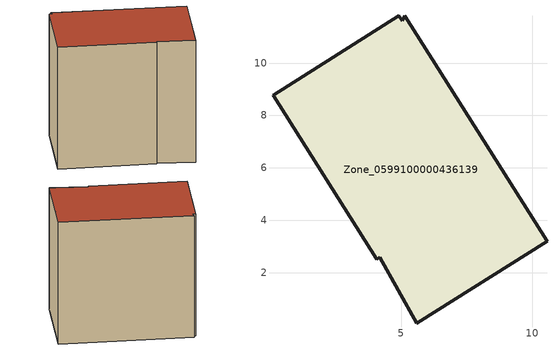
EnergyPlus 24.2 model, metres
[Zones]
Zone_0599100000436139
 floor ground (C_G): 5.04,11.61 5.15,11.81 10.56,3.2 5.59,0.07 4.18,2.59 4.07,2.53 0.12,8.78 4.91,11.79 z0
 wall outside (C_F): 4.18,2.59 5.59,0.07 10.56,3.2 5.15,11.81 5.04,11.61 4.91,11.79 0.12,8.78 4.07,2.53 4.18,2.59 z0:10.06
 roof outside (C_R): 5.04,11.61 4.91,11.79 0.12,8.78 4.07,2.53 4.18,2.59 5.59,0.07 10.56,3.2 5.15,11.81 z10.06
[BUILDING]
Pand.0599100000436139: North Axis=0; Terrain=City; Loads Convergence Tolerance Value=0.04; Temperature Convergence Tolerance Value=0.4; Solar Distribution=FullExterior; Maximum Number of Warmup Days=25; Minimum Number of Warmup Days=1
[Site:Location]
Rotterdam.The.Hague.AP_ZH_NLD Design_Conditions: Latitude=51.96; Longitude=4.45; Time Zone=1; Elevation=-4.5
[SITE:GROUNDTEMPERATURE:BUILDINGSURFACE]
18, 18, 18, 18, 18, 18, 18, 18, 18, 18, 18, 18
[MATERIAL] Thermal Absorptance=0.9; Solar Absorptance=0.7; Visible Absorptance=0.7
Name | Roughness | Thickness | Conductivity | Density | Specific Heat
G.TC.2006-2014 | MediumSmooth | 0.15 | 0.06 | 540 | 1210
F.TC.2006-2014 | Rough | 0.3 | 0.12 | 1920 | 840
R.TC.2006-2014 | MediumRough | 0.2 | 0.08 | 1500 | 1000
[CONSTRUCTION]
C_G: G.TC.2006-2014
C_F: F.TC.2006-2014
C_R: R.TC.2006-2014
[ZONE]
Zone_0599100000436139: Type=1; Multiplier=1; Ceiling Height=Autocalculate; Volume=Autocalculate; Floor Area=autocalculate; Part of Total Floor Area=Yes
[ZONEINFILTRATION:DESIGNFLOWRATE]
Infil_Zone_0599100000436139: Zone or ZoneList or Space or SpaceList=Zone_0599100000436139; Schedule=AlwaysOn; Design Flow Rate Calculation Method=Flow/Area; Flow Rate per Floor Area=0.0015; Constant Term Coefficient=1; Temperature Term Coefficient=0; Velocity Term Coefficient=0; Velocity Squared Term Coefficient=0
[HVACTEMPLATE:ZONE:IDEALLOADSAIRSYSTEM]
Zone_0599100000436139: Maximum Heating Supply Air Temperature=50; Minimum Cooling Supply Air Temperature=13; Maximum Heating Supply Air Humidity Ratio=0.0156; Minimum Cooling Supply Air Humidity Ratio=0.0077; Heating Limit=NoLimit; Cooling Limit=NoLimit; Dehumidification Control Type=ConstantSensibleHeatRatio; Cooling Sensible Heat Ratio=0.7; Dehumidification Setpoint=60; Humidification Control Type=None; Humidification Setpoint=30; Outdoor Air Method=None; Outdoor Air Flow Rate per Person=0.00944; Outdoor Air Flow Rate per Zone Floor Area=0; Outdoor Air Flow Rate per Zone=0; Demand Controlled Ventilation Type=None; Outdoor Air Economizer Type=NoEconomizer; Heat Recovery Type=None; Sensible Heat Recovery Effectiveness=0.7; Latent Heat Recovery Effectiveness=0.65
[ZONECONTROL:THERMOSTAT]
ThermostatControl_Zone_0599100000436139: Zone or ZoneList=Zone_0599100000436139; Control Type Schedule=DualSetpointControlType; Control 1=Thermostat_Zone_0599100000436139; Temperature Difference Between Cutout And Setpoint=0
[THERMOSTATSETPOINT:DUALSETPOINT]
Thermostat_Zone_0599100000436139: Heating Setpoint Temperature Schedule=HeatingSetpoint_Zone_0599100000436139; Cooling Setpoint Temperature Schedule=CoolingSetpoint_Zone_0599100000436139
[SCHEDULE:COMPACT]
HeatingSetpoint_Zone_0599100000436139: Through: 12/31, For: AllDays, Until: 24:00, 21
CoolingSetpoint_Zone_0599100000436139: Through: 12/31, For: AllDays, Until: 24:00, 24
DualSetpointControlType: Through: 12/31, For: AllDays, Until: 24:00, 4
AlwaysOn: Through: 12/31, For: AllDays, Until: 24:00, 1
